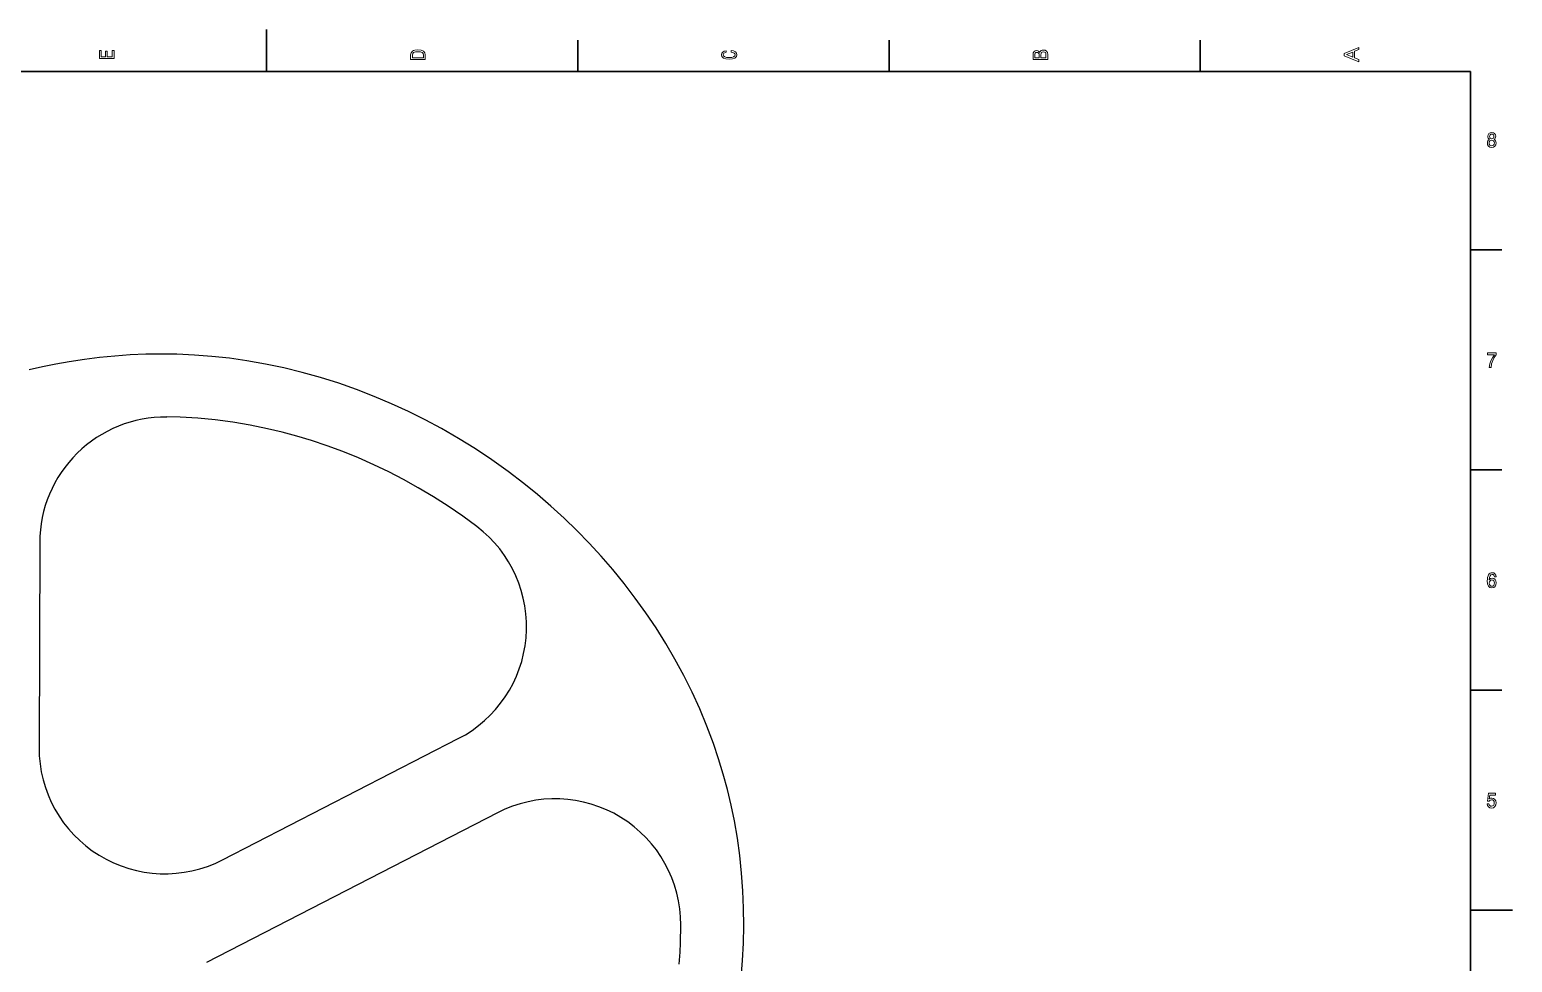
# Model space of a CAD drawing. Extents: x 0 to 594, y 0 to 420.
# Drawn here: x 240.5 to 594, y 197.5 to 420 of the extents above; entities that cross this region are included whole.
import ezdxf

# ---------------------------------------------------------------- set-up
doc = ezdxf.new("R2010")
doc.units = 0

msp = doc.modelspace()

# ---------------------------------------------------------------- linework, layer by layer
at = {"color": 7, "lineweight": 35, "ltscale": 0.25}
for p, q in [((297, 409.963135), (297, 419.963135)), ((584, 209.96312), (594, 209.96312))]:
    msp.add_line(p, q, dxfattribs=at)
at = {"color": 7, "lineweight": 35, "ltscale": 0.1875}
for p, q in [((371.200012, 409.963135), (371.200012, 417.463135)), ((445.399994, 409.963135), (445.399994, 417.463135)), ((519.599976, 409.963135), (519.599976, 417.463135)), ((584, 367.463135), (591.5, 367.463135)), ((584, 314.963135), (591.5, 314.963135)), ((584, 262.463135), (591.5, 262.463135))]:
    msp.add_line(p, q, dxfattribs=at)
at = {"color": 7, "lineweight": 35}
for p, q in [((584, 409.963135), (10, 409.963135)), ((584, 9.96312), (584, 409.963135))]:
    msp.add_line(p, q, dxfattribs=at)
for p, q in [((242.904358, 297.68457), (242.74585, 248.74762)), ((286.465088, 221.971252), (342.699219, 250.888855)), ((352.051758, 233.208862), (282.66925, 197.529846))]:
    msp.add_line(p, q)
at = {"color": 7, "lineweight": 13}
for points in [[(260.633545, 413.085846), (260.633545, 415.003082), (260.2099, 415.003082), (260.2099, 413.486725), (259.02475, 413.486725), (259.02475, 414.837494), (258.606171, 414.837494), (258.606171, 413.486725), (257.55719, 413.486725), (257.55719, 414.968231), (257.133545, 414.968231), (257.133545, 413.085846)], [(331.333557, 413.924713), (331.333557, 412.837799), (334.833557, 412.837799), (334.833557, 413.924713), (334.722595, 414.437592), (334.384705, 414.818726), (333.834991, 415.054016), (333.083557, 415.138702), (332.316986, 415.063416), (332.014404, 414.969299), (331.772308, 414.837555), (331.444519, 414.456421), (331.363831, 414.207031)], [(331.752136, 413.891785), (331.827789, 414.24939), (332.059784, 414.49408), (332.473328, 414.639923), (333.083557, 414.686981), (333.673615, 414.635223), (334.087158, 414.489349), (334.33429, 414.23999), (334.414978, 413.891785), (334.414978, 413.275391), (331.752136, 413.275391)], [(407.732391, 414.594727), (408.156006, 414.512421), (408.458618, 414.376617), (408.645203, 414.187317), (408.705719, 413.965088), (408.61496, 413.697601), (408.342621, 413.487732), (407.898804, 413.347809), (407.283539, 413.302551), (406.673309, 413.347809), (406.224457, 413.483612), (405.952118, 413.693481), (405.856293, 413.965088), (405.906738, 414.162628), (406.047943, 414.33136), (406.274902, 414.463043), (406.587585, 414.553589), (406.587585, 414.944519), (406.108459, 414.821075), (405.745361, 414.607086), (405.518402, 414.31488), (405.437714, 413.965088), (405.563812, 413.52887), (405.916809, 413.195526), (406.496796, 412.981537), (407.283539, 412.907471), (408.070282, 412.981537), (408.650269, 413.195526), (409.008331, 413.52887), (409.129364, 413.965088), (409.033539, 414.347809), (408.766235, 414.656464), (408.327484, 414.874573), (407.732391, 414.989807)], [(481.342346, 414.517639), (481.049835, 414.846985), (480.853149, 414.931702), (480.611084, 414.95993), (480.232819, 414.898743), (479.96051, 414.71524), (479.794067, 414.418823), (479.733551, 414.00473), (479.733551, 412.842529), (483.233551, 412.842529), (483.233551, 414.070618), (483.162933, 414.508209), (482.956177, 414.832886), (482.628357, 415.035217), (482.18457, 415.105804), (481.887024, 415.063446), (481.639893, 414.9505), (481.458344, 414.766998)], [(481.186005, 413.915344), (481.186005, 413.275421), (480.15213, 413.275421), (480.15213, 413.952972), (480.182404, 414.207062), (480.273163, 414.385864), (480.429504, 414.49411), (480.661499, 414.531738), (480.893494, 414.48938), (481.054871, 414.376465), (481.155731, 414.183533)], [(482.814972, 414.01886), (482.814972, 413.275421), (481.609619, 413.275421), (481.609619, 413.976501), (481.644928, 414.272949), (481.750854, 414.48468), (481.932404, 414.611725), (482.194641, 414.654083), (482.472015, 414.611725), (482.663666, 414.49411), (482.779663, 414.296478)], [(557.433594, 412.32251), (557.433594, 412.837982), (556.404785, 413.247009), (556.404785, 414.799042), (557.433594, 415.208069), (557.433594, 415.734772), (553.928528, 414.311584), (553.928528, 413.740082)], [(555.976074, 413.4263), (554.432861, 414.025848), (555.976074, 414.625366)], [(588.547485, 393.815735), (588.325256, 393.67453), (588.172791, 393.477844), (588.076904, 393.230713), (588.046387, 392.933167), (588.116089, 392.484314), (588.316528, 392.136353), (588.643372, 391.914429), (589.08783, 391.828705), (589.527893, 391.914429), (589.854675, 392.136353), (590.055115, 392.484314), (590.129211, 392.933167), (590.09436, 393.230713), (590.002869, 393.477844), (589.846008, 393.67453), (589.628113, 393.815735), (589.802429, 393.936768), (589.924438, 394.10321), (589.998474, 394.304932), (590.024658, 394.552032), (589.954895, 394.910126), (589.771912, 395.197571), (589.475586, 395.384186), (589.08783, 395.454773), (588.695618, 395.384186), (588.399353, 395.197571), (588.211975, 394.910126), (588.146606, 394.552032), (588.168396, 394.304932), (588.242493, 394.10321)], [(588.464722, 392.943268), (588.503906, 393.210541), (588.63031, 393.412262), (588.826355, 393.543396), (589.08783, 393.588776), (589.34491, 393.543396), (589.540955, 393.412262), (589.667358, 393.210541), (589.710938, 392.943268), (589.667358, 392.655792), (589.540955, 392.438934), (589.34491, 392.297729), (589.08783, 392.252319), (588.826355, 392.297729), (588.63031, 392.438934), (588.503906, 392.655792)], [(588.560547, 394.511688), (588.595398, 394.733612), (588.700012, 394.90506), (588.865601, 395.010986), (589.08783, 395.051331), (589.305664, 395.010986), (589.471252, 394.90506), (589.575806, 394.733612), (589.615051, 394.511688), (589.575806, 394.28476), (589.471252, 394.108246), (589.305664, 393.992249), (589.08783, 393.95694), (588.865601, 393.997284), (588.700012, 394.108246), (588.595398, 394.28476)], [(588.482117, 339.429565), (588.922241, 339.429565), (589.06604, 340.261688), (589.318726, 341.038361), (589.676025, 341.759521), (590.142273, 342.435333), (590.142273, 342.853912), (588.068176, 342.853912), (588.068176, 342.394989), (589.723999, 342.394989), (589.24469, 341.714142), (588.882996, 341.003052), (588.63031, 340.246582)], [(590.133545, 289.486481), (590.050781, 289.894989), (589.85907, 290.197571), (589.562744, 290.389221), (589.179321, 290.454773), (588.922241, 290.419464), (588.700012, 290.323669), (588.503906, 290.167328), (588.338318, 289.945404), (588.207642, 289.66803), (588.111755, 289.330139), (588.050781, 288.931732), (588.033325, 288.48288), (588.103027, 287.766754), (588.316528, 287.247284), (588.660767, 286.934601), (589.131409, 286.828705), (589.554016, 286.919464), (589.876465, 287.156525), (590.085632, 287.529724), (590.159729, 288.003784), (590.085632, 288.48288), (589.885193, 288.851044), (589.575806, 289.083038), (589.192383, 289.163727), (588.778442, 289.062836), (588.469055, 288.775391), (588.534424, 289.330139), (588.673889, 289.728546), (588.88739, 289.965576), (589.183655, 290.046295), (589.40155, 290.00592), (589.567139, 289.900024), (589.676025, 289.723511), (589.732666, 289.486481)], [(589.737061, 287.998718), (589.689148, 287.681), (589.567139, 287.438934), (589.371033, 287.277557), (589.127014, 287.227112), (588.869934, 287.277557), (588.673889, 287.433899), (588.547485, 287.675964), (588.508301, 287.993683), (588.55188, 288.306366), (588.673889, 288.543396), (588.874268, 288.694702), (589.14447, 288.750183), (589.379761, 288.694702), (589.567139, 288.548431), (589.689148, 288.311401)], [(588.007202, 235.342361), (588.103027, 234.928818), (588.316528, 234.606049), (588.63031, 234.404312), (589.031189, 234.328674), (589.471252, 234.419449), (589.815491, 234.666565), (590.033325, 235.059937), (590.11615, 235.564255), (590.042053, 236.033279), (589.832886, 236.401443), (589.506104, 236.638474), (589.083435, 236.724197), (588.756653, 236.663681), (588.503906, 236.497253), (588.625916, 237.440338), (589.950562, 237.440338), (589.950562, 237.853882), (588.333984, 237.853882), (588.09436, 235.997986), (588.442932, 235.997986), (588.695618, 236.235016), (589.018066, 236.32074), (589.296936, 236.265274), (589.510498, 236.103882), (589.645569, 235.856766), (589.693481, 235.539047), (589.645569, 235.221329), (589.506104, 234.974197), (589.292603, 234.817856), (589.018066, 234.76239), (588.78717, 234.797684), (588.608521, 234.913681), (588.477783, 235.095245), (588.412415, 235.342361)]]:
    msp.add_lwpolyline(points, close=True, dxfattribs=at)
for points in [[(410.128662, 193.83783), (410.473877, 197.964355), (410.686035, 202.104797), (410.768799, 206.254944), (410.724365, 210.437866), (410.550415, 214.624512), (410.244629, 218.809753), (409.804626, 222.98645), (409.228577, 227.147644), (408.515137, 231.287781), (407.748596, 235.022949), (406.867493, 238.738525), (405.87207, 242.429138), (404.763062, 246.087402), (403.541687, 249.708252), (401.987122, 253.856934), (400.286377, 257.952087), (398.443298, 261.988403), (396.462219, 265.960266), (394.347656, 269.863159), (392.157349, 273.606506), (389.848267, 277.27887), (387.424866, 280.877502), (384.891479, 284.399536), (382.252258, 287.842407), (379.51123, 291.203247), (376.742493, 294.400574), (373.883667, 297.514709), (370.937561, 300.543091), (367.907166, 303.483154), (364.795349, 306.332336), (361.60498, 309.087952), (358.338928, 311.747437), (354.576721, 314.621887), (350.725159, 317.369934), (346.789734, 319.989075), (342.776978, 322.476563), (338.692383, 324.8302), (334.772095, 326.929382), (330.792236, 328.908325), (326.758606, 330.764038), (322.676453, 332.493347), (318.453003, 334.129395), (314.182434, 335.629456), (309.868164, 336.991089), (305.51416, 338.211548), (301.124573, 339.288086), (296.703552, 340.218079), (292.254761, 340.998718), (288.122864, 341.5849), (283.972778, 342.039429), (279.807678, 342.360229), (275.630737, 342.545593), (271.9151, 342.595398), (268.191895, 342.537903), (264.471985, 342.375305), (260.828003, 342.115784), (257.189575, 341.759216), (253.55957, 341.307251), (249.940796, 340.76178), (246.73584, 340.199707), (243.543945, 339.566162), (240.366821, 338.862366)], [(347.151855, 301.435913), (343.765991, 303.928711), (340.303833, 306.310059), (336.768372, 308.578125), (333.162903, 310.731018), (329.674316, 312.668762), (326.130127, 314.498474), (322.534119, 316.21814), (318.889893, 317.825928), (315.201172, 319.319824), (311.471741, 320.697815), (307.705322, 321.957825), (304.222168, 323.007874), (300.713013, 323.955566), (297.180786, 324.799011), (293.066101, 325.642029), (288.922485, 326.338928), (284.756104, 326.885315), (280.57605, 327.276917), (276.388977, 327.512085), (273.210327, 327.587158)], [(395.367004, 197.117676), (395.569824, 199.987854), (395.675232, 202.148315), (395.768066, 206.39801)]]:
    msp.add_lwpolyline(points)
for centre, start, end in [((272.904236, 297.587341), 89.415407, 179.814374), ((328.979797, 277.568054), 297.213882, 52.715772), ((272.745667, 248.650391), 179.814374, 297.213882), ((365.771179, 206.529663), 359.748528, 117.213887)]:
    msp.add_arc(centre, 30, start, end)

doc.saveas('drawing.dxf')
